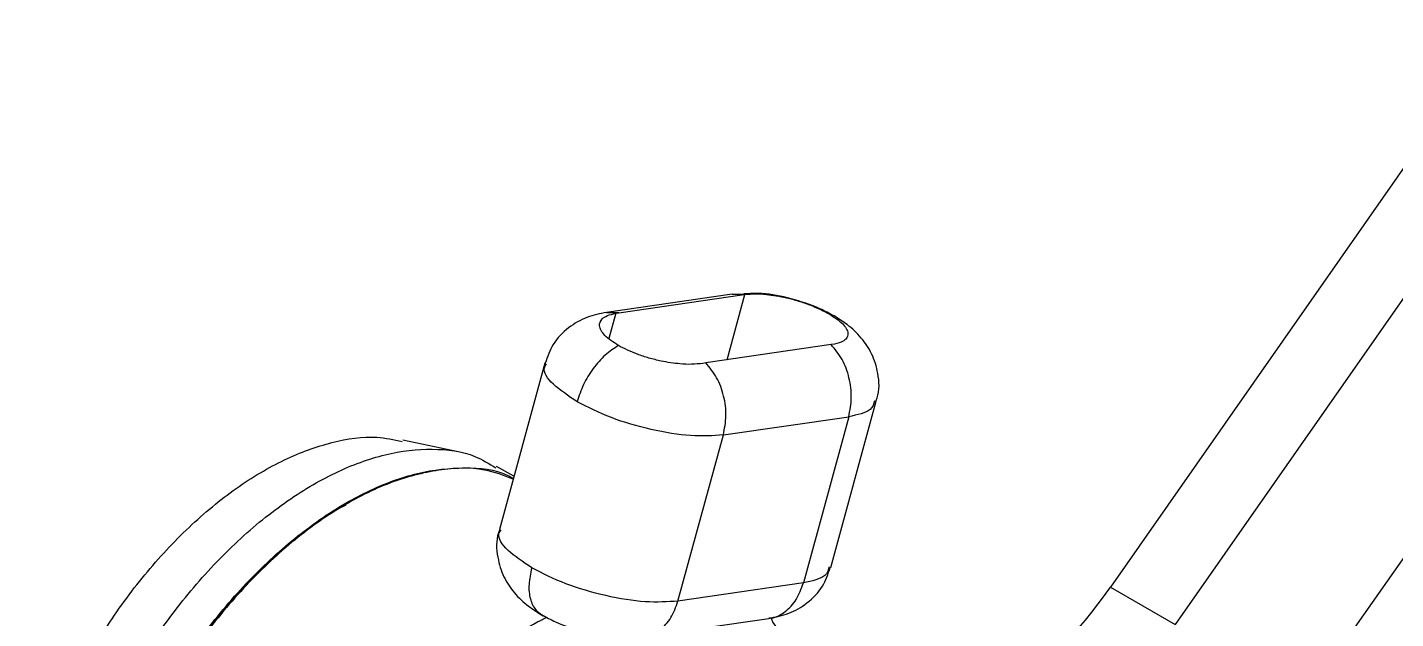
# Model space of a CAD drawing. Header units: millimetres. Extents: x 0 to 293, y 0 to 345.
# Drawn here: x 145.31 to 190.13, y 68.71 to 88.1 of the extents above; entities that cross this region are included whole.
import ezdxf

# ---------------------------------------------------------------- set-up
doc = ezdxf.new("R2010")
doc.units = ezdxf.units.MM

msp = doc.modelspace()

# ---------------------------------------------------------------- linework, layer by layer
at = {"color": 7, "linetype": 'Continuous', "lineweight": 25}
for p, q in [((265.632, 178.381), (187.152, 66.074)), ((248.912, 167.235), (180.788, 69.748)), ((251.499, 166.677), (182.909, 68.523)), ((168.393, 79.352), (164.286, 78.754)), ((164.685, 78.74), (168.792, 79.338)), ((168.231, 77.198), (168.816, 79.341)), ((168.792, 79.338), (168.394, 79.336)), ((168.792, 79.338), (168.816, 79.341)), ((164.685, 78.74), (164.286, 78.738)), ((164.587, 78.725), (164.361, 77.897)), ((164.587, 78.725), (164.685, 78.74)), ((164.67, 77.667), (164.667, 77.669)), ((171.642, 77.695), (167.535, 77.097)), ((171.666, 77.698), (171.642, 77.695)), ((167.535, 77.097), (167.438, 77.082)), ((162.258, 77.084), (160.772, 71.637)), ((171.632, 70.392), (173.118, 75.839)), ((168.109, 74.734), (172.216, 75.331)), ((172.216, 75.331), (170.731, 69.885)), ((159.473, 74.166), (157.607, 74.562)), ((166.623, 69.287), (168.109, 74.734)), ((161.247, 73.38), (160.683, 73.705)), ((155.778, 72.478), (155.743, 72.457)), ((170.731, 69.885), (166.623, 69.287)), ((180.788, 69.748), (182.909, 68.523)), ((165.497, 68.124), (169.604, 68.722))]:
    msp.add_line(p, q, dxfattribs=at)
msp.add_arc((169.176, 77.625), 14.031, 303.6159, 325.8481, dxfattribs=at)
for points, knots in [([(171.735, 78.637), (171.584, 78.717), (171.154, 78.947), (170.343, 79.215), (169.475, 79.396), (168.978, 79.369), (168.783, 79.358)], [0, 0, 0, 0, 0.1713698, 0.4893939, 0.7999197, 1, 1, 1, 1]), ([(168.816, 79.341), (168.926, 79.351), (169.135, 79.37), (169.593, 79.343), (170.084, 79.261), (170.569, 79.131), (171.068, 78.963), (171.374, 78.806), (171.576, 78.703)], [0, 0, 0, 0, 0.147042, 0.279731, 0.500428, 0.628904, 0.755239, 1, 1, 1, 1]), ([(164.286, 78.754), (164.068, 78.71), (163.632, 78.621), (163.013, 78.268), (162.502, 77.751), (162.349, 77.297), (162.277, 77.084)], [0, 0, 0, 0, 0.248969, 0.49886, 0.765054, 1, 1, 1, 1]), ([(164.667, 77.669), (164.503, 77.778), (164.254, 77.942), (164.093, 78.163), (164.028, 78.356), (164.1, 78.525), (164.3, 78.658), (164.488, 78.702), (164.587, 78.725)], [0, 0, 0, 0, 0.243311, 0.370145, 0.499641, 0.712322, 0.847331, 1, 1, 1, 1]), ([(171.576, 78.703), (171.738, 78.597), (171.985, 78.435), (172.149, 78.221), (172.214, 78.043), (172.156, 77.888), (171.974, 77.761), (171.775, 77.72), (171.666, 77.698)], [0, 0, 0, 0, 0.24, 0.367509, 0.499535, 0.68905, 0.829619, 1, 1, 1, 1]), ([(173.099, 75.839), (173.115, 75.875), (173.24, 76.157), (173.202, 76.724), (173.002, 77.397), (172.634, 77.94), (172.208, 78.342), (171.88, 78.546), (171.735, 78.637)], [0, 0, 0, 0, 0.034262, 0.265772, 0.462212, 0.647865, 0.843774, 1, 1, 1, 1]), ([(167.438, 77.082), (167.318, 77.068), (167.095, 77.041), (166.629, 77.062), (166.147, 77.133), (165.674, 77.252), (165.175, 77.412), (164.87, 77.566), (164.67, 77.667)], [0, 0, 0, 0, 0.158252, 0.295227, 0.500383, 0.630724, 0.757841, 1, 1, 1, 1]), ([(163.316, 75.825), (163.034, 76.015), (162.47, 76.395), (162.167, 76.847), (162.285, 77.024), (162.314, 77.067)], [0, 0, 0, 0, 0.4316448, 0.8632897, 1, 1, 1, 1]), ([(173.062, 75.856), (173.036, 75.752), (172.97, 75.496), (172.497, 75.393), (172.216, 75.331)], [0, 0, 0, 0, 0.405922, 1, 1, 1, 1]), ([(145.31, 62.354), (145.485, 63.031), (145.834, 64.384), (146.716, 66.429), (147.82, 68.385), (149.131, 70.183), (150.591, 71.754), (152.146, 73.035), (153.738, 73.982), (155.296, 74.54), (156.609, 74.736), (157.315, 74.577), (157.587, 74.516)], [0, 0, 0, 0, 0.1038665, 0.2077329, 0.3115994, 0.4154658, 0.5193323, 0.6231988, 0.7270652, 0.8309317, 0.9347982, 1, 1, 1, 1]), ([(146.529, 61.315), (146.713, 62.028), (147.081, 63.452), (148.009, 65.605), (149.171, 67.664), (150.55, 69.557), (152.087, 71.209), (153.725, 72.559), (155.398, 73.552), (157.047, 74.156), (158.594, 74.326), (159.826, 74.167), (160.434, 73.793), (160.655, 73.656)], [0, 0, 0, 0, 0.094584, 0.189168, 0.283752, 0.378336, 0.47292, 0.567504, 0.662088, 0.756672, 0.851256, 0.945839, 1, 1, 1, 1]), ([(147.59, 60.703), (147.773, 61.415), (148.141, 62.84), (149.069, 64.993), (150.231, 67.051), (151.611, 68.944), (153.148, 70.597), (154.785, 71.947), (156.458, 72.939), (158.109, 73.547), (159.649, 73.702), (160.706, 73.609), (161.164, 73.346), (161.228, 73.309)], [0, 0, 0, 0, 0.098385, 0.19677, 0.295155, 0.39354, 0.491926, 0.590311, 0.688696, 0.787081, 0.885466, 0.983851, 1, 1, 1, 1]), ([(161.223, 73.289), (160.916, 73.406), (160.182, 73.685), (158.804, 73.64), (157.194, 73.224), (155.522, 72.389), (153.862, 71.184), (152.276, 69.651), (150.823, 67.851), (149.566, 65.852), (148.526, 63.729), (148.072, 62.294), (147.846, 61.577)], [0, 0, 0, 0, 0.073716, 0.176637, 0.279557, 0.382478, 0.485398, 0.588318, 0.691239, 0.794159, 0.89708, 1, 1, 1, 1]), ([(155.741, 72.432), (155.657, 72.392), (155.023, 72.084), (153.834, 71.146), (152.255, 69.649), (150.808, 67.848), (149.556, 65.86), (148.52, 63.745), (148.069, 62.316), (147.844, 61.602)], [0, 0, 0, 0, 0.0246821, 0.1872351, 0.3497881, 0.512341, 0.674894, 0.837447, 1, 1, 1, 1]), ([(160.791, 71.637), (160.775, 71.601), (160.65, 71.319), (160.688, 70.752), (160.888, 70.079), (161.256, 69.536), (161.682, 69.134), (162.01, 68.93), (162.155, 68.839)], [0, 0, 0, 0, 0.034262, 0.265772, 0.462212, 0.647865, 0.843774, 1, 1, 1, 1]), ([(161.83, 70.378), (161.548, 70.568), (160.984, 70.948), (160.681, 71.4), (160.799, 71.577), (160.828, 71.62)], [0, 0, 0, 0, 0.431645, 0.86329, 1, 1, 1, 1]), ([(208.193, 71.384), (207.639, 71.427), (206.383, 71.523), (204.318, 71.328), (202.037, 70.861), (199.698, 70.098), (197.326, 69.058), (194.942, 67.747), (192.571, 66.179), (190.232, 64.369), (187.948, 62.335), (185.738, 60.096), (183.622, 57.672), (181.617, 55.085), (179.742, 52.358), (178.013, 49.515), (176.445, 46.583), (175.052, 43.587), (173.848, 40.553), (172.842, 37.509), (172.044, 34.48), (171.462, 31.494), (171.103, 28.577), (170.97, 25.755), (171.066, 23.051), (171.393, 20.492), (171.949, 18.101), (172.731, 15.902), (173.73, 13.914), (174.946, 12.176), (176.091, 10.897), (176.893, 10.303), (177.156, 10.108)], [0, 0, 0, 0, 0.026623, 0.060332, 0.09426, 0.128356, 0.162559, 0.196816, 0.231087, 0.265347, 0.299589, 0.333812, 0.368016, 0.402205, 0.436383, 0.470557, 0.50473, 0.538907, 0.573092, 0.607291, 0.641509, 0.675752, 0.710021, 0.744321, 0.778648, 0.812993, 0.847327, 0.881607, 0.915772, 0.94975, 0.983489, 1, 1, 1, 1]), ([(169.604, 68.722), (169.822, 68.766), (170.258, 68.855), (170.877, 69.208), (171.388, 69.725), (171.541, 70.179), (171.613, 70.392)], [0, 0, 0, 0, 0.248969, 0.49886, 0.765054, 1, 1, 1, 1]), ([(171.577, 70.409), (171.55, 70.305), (171.484, 70.049), (171.011, 69.946), (170.731, 69.885)], [0, 0, 0, 0, 0.405922, 1, 1, 1, 1]), ([(169.603, 68.737), (169.631, 68.736), (169.822, 68.731), (170.146, 68.928), (170.524, 69.311), (170.662, 69.694), (170.731, 69.885)], [0, 0, 0, 0, 0.053648, 0.369099, 0.684549, 1, 1, 1, 1]), ([(165.496, 68.139), (165.524, 68.139), (165.715, 68.133), (166.039, 68.33), (166.417, 68.714), (166.555, 69.096), (166.623, 69.287)], [0, 0, 0, 0, 0.053923, 0.369282, 0.684641, 1, 1, 1, 1]), ([(154.316, 57.841), (154.542, 58.559), (154.996, 59.994), (156.036, 62.118), (157.293, 64.114), (158.746, 65.922), (160.332, 67.427), (161.55, 68.384), (162.212, 68.702), (162.321, 68.755)], [0, 0, 0, 0, 0.161373, 0.322746, 0.484119, 0.645492, 0.806866, 0.968239, 1, 1, 1, 1]), ([(162.155, 68.839), (162.306, 68.759), (162.736, 68.529), (163.547, 68.262), (164.392, 68.083), (164.868, 68.107), (165.042, 68.116)], [0, 0, 0, 0, 0.17522, 0.500388, 0.81789, 1, 1, 1, 1]), ([(169.672, 68.74), (169.69, 68.684), (169.748, 68.504), (169.878, 68.409), (169.967, 68.344)], [0, 0, 0, 0, 0.310532, 1, 1, 1, 1]), ([(169.672, 68.74), (169.69, 68.684), (169.748, 68.504), (169.878, 68.409), (169.967, 68.344)], [0, 0, 0, 0, 0.310532, 1, 1, 1, 1])]:
    msp.add_open_spline(points, degree=3, knots=knots, dxfattribs=at)
for points in [[(164.67, 77.667), (164.524, 77.572), (164.233, 77.38), (163.836, 76.923), (163.506, 76.391), (163.379, 76.014), (163.316, 75.825)], [(172.216, 75.331), (172.256, 75.539), (172.335, 75.953), (172.248, 76.616), (172.023, 77.235), (171.769, 77.541), (171.642, 77.695)], [(168.109, 74.734), (168.149, 74.941), (168.228, 75.356), (168.141, 76.019), (167.916, 76.637), (167.662, 76.944), (167.535, 77.097)], [(168.109, 74.734), (167.768, 74.711), (167.086, 74.666), (165.748, 74.884), (164.394, 75.279), (163.675, 75.643), (163.316, 75.825)], [(161.83, 70.378), (161.792, 70.193), (161.714, 69.823), (161.769, 69.347), (161.939, 68.972), (162.146, 68.853), (162.249, 68.794)], [(166.623, 69.287), (166.282, 69.264), (165.601, 69.219), (164.262, 69.438), (162.908, 69.832), (162.19, 70.196), (161.83, 70.378)]]:
    msp.add_open_spline(points, degree=3, dxfattribs=at)

doc.saveas('drawing.dxf')
